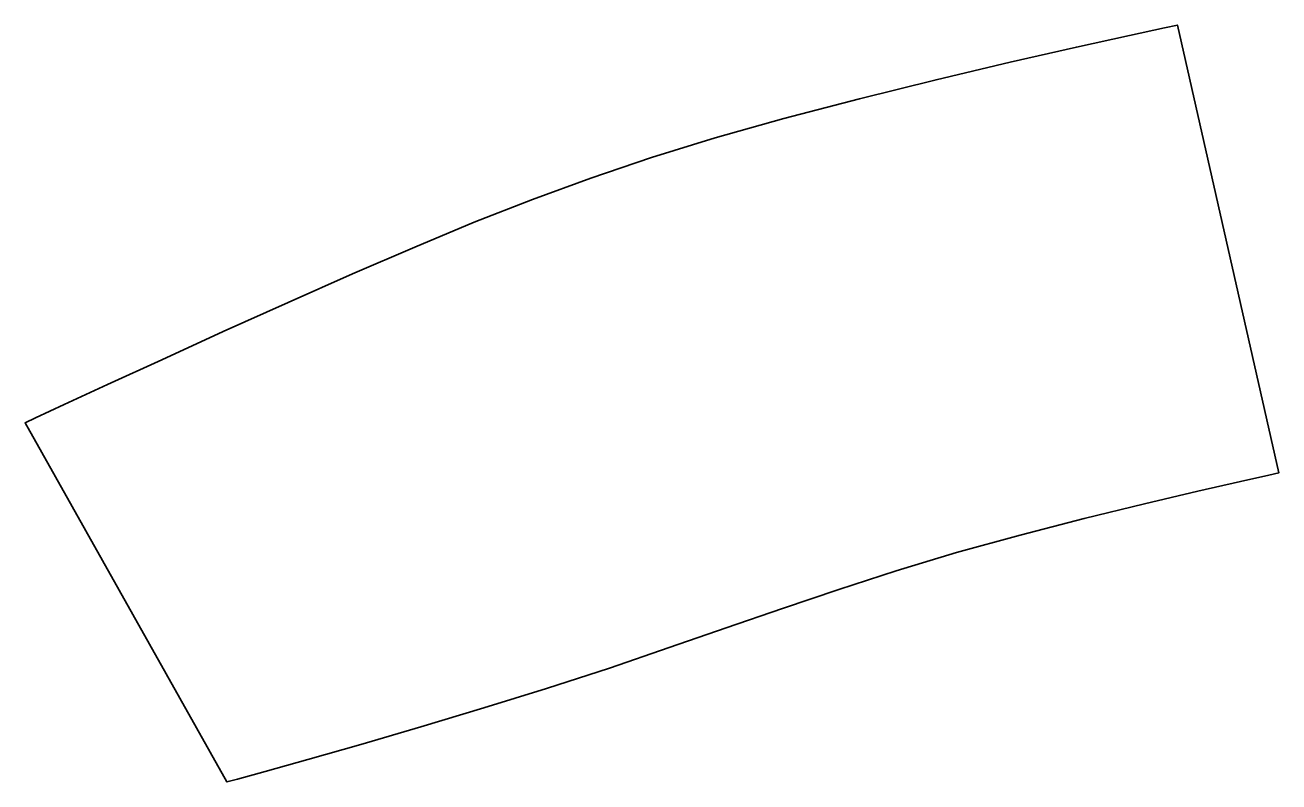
# Model space of a CAD drawing. Extents: x 0 to 3237, y -1954 to 0.
import ezdxf

# ---------------------------------------------------------------- set-up
doc = ezdxf.new("R2010")
doc.units = 0
doc.linetypes.add('Solid', pattern=[0])

msp = doc.modelspace()

# ---------------------------------------------------------------- linework, layer by layer
at = {"color": 0, "linetype": 'Solid', "lineweight": 35}
msp.add_lwpolyline([(27, -1014), (101, -980), (213, -928), (353, -864), (511, -791), (679, -716), (845, -642), (1006, -573), (1159, -509), (1310, -450), (1461, -395), (1617, -342), (1782, -291), (1959, -241), (2154, -190), (2352, -141), (2543, -96), (2714, -57), (2851, -27), (2942, -7), (2975, 0), (3237, -1156), (3211, -1162), (3138, -1178), (3028, -1203), (2890, -1236), (2734, -1274), (2569, -1317), (2405, -1362), (2249, -1409), (2101, -1457), (1955, -1506), (1810, -1556), (1663, -1607), (1509, -1660), (1346, -1713), (1184, -1763), (1022, -1812), (867, -1857), (730, -1896), (620, -1927), (548, -1947), (521, -1954), (0, -1027), (27, -1014)], close=True, dxfattribs=at)

doc.saveas('drawing.dxf')
